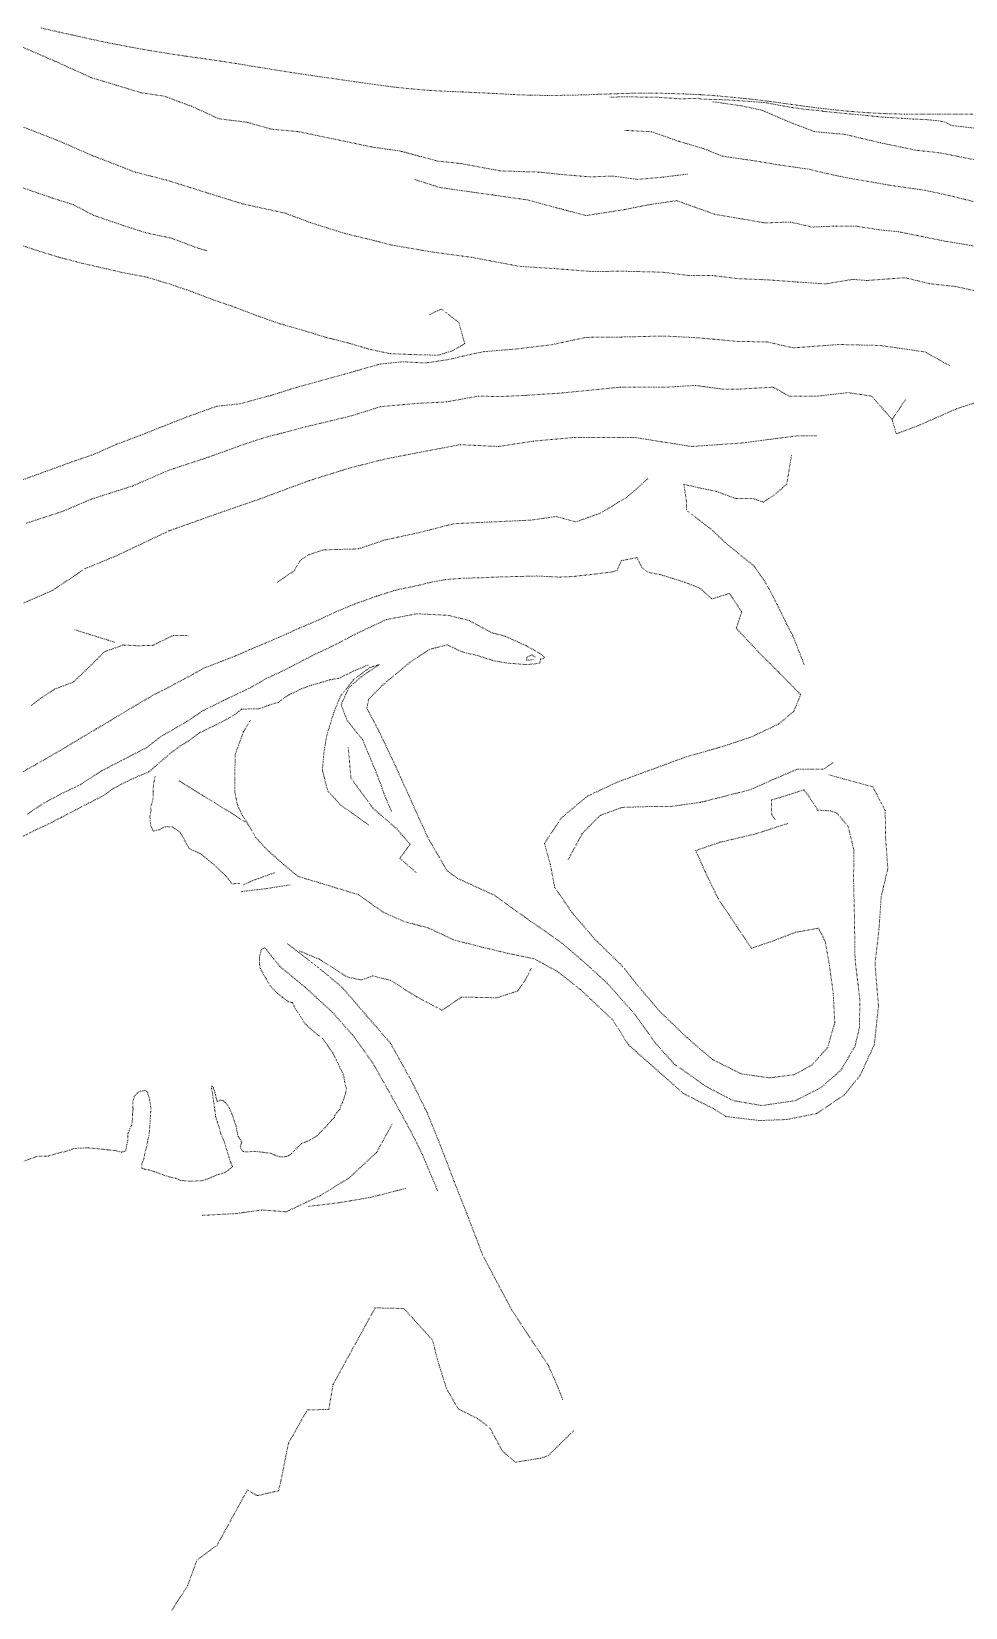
# Model space of a CAD drawing. Extents: x 682410 to 689460, y 7661803 to 7669124.
# Drawn here: x 685848.6 to 686108.4, y 7665104.4 to 7665543 of the extents above; entities that cross this region are included whole.
import ezdxf

# ---------------------------------------------------------------- set-up
doc = ezdxf.new("R2010")
doc.units = 0
doc.header["$MEASUREMENT"] = 0
doc.linetypes.add('DOT', pattern=[0.25, 0, -0.25])
doc.layers.add('02 TOE_Line', color=1, linetype='DOT', lineweight=20)

msp = doc.modelspace()

# ---------------------------------------------------------------- linework, layer by layer
at = {"layer": '02 TOE_Line'}
for points in [[(686110.5, 7665520.03, 4078.94), (686105.76, 7665519.99, 4079.36), (686101.01, 7665519.96, 4079.79), (686096.23, 7665519.97, 4080.22), (686091.45, 7665520.01, 4080.69), (686086.66, 7665520.12, 4081.16), (686081.84, 7665520.36, 4081.61), (686077.04, 7665520.71, 4082.13), (686072.28, 7665521.16, 4082.71), (686067.55, 7665521.7, 4083.25), (686062.84, 7665522.31, 4083.76), (686058.13, 7665522.96, 4084.22), (686053.44, 7665523.61, 4084.71), (686048.75, 7665524.18, 4085.27), (686044.08, 7665524.66, 4085.84), (686039.4, 7665525.09, 4086.36), (686034.72, 7665525.42, 4086.83), (686030.01, 7665525.63, 4087.31), (686025.3, 7665525.78, 4087.83), (686020.59, 7665525.84, 4088.3), (686015.85, 7665525.82, 4088.73), (686011.1, 7665525.68, 4089.19), (686006.34, 7665525.52, 4089.66), (686001.54, 7665525.35, 4090.13), (685996.76, 7665525.24, 4090.62), (685992.01, 7665525.21, 4091.09), (685987.26, 7665525.28, 4091.56), (685982.54, 7665525.46, 4092.04), (685977.85, 7665525.72, 4092.51), (685973.17, 7665525.96, 4092.98), (685968.5, 7665526.17, 4093.43), (685963.81, 7665526.36, 4093.87), (685959.05, 7665526.63, 4094.28), (685954.27, 7665527.03, 4094.68), (685949.48, 7665527.52, 4095.09), (685944.69, 7665528.16, 4095.47), (685939.89, 7665528.84, 4095.88), (685935.11, 7665529.53, 4096.29), (685930.3, 7665530.22, 4096.72), (685925.49, 7665530.9, 4097.15), (685920.66, 7665531.63, 4097.6), (685915.81, 7665532.4, 4098.05), (685910.94, 7665533.19, 4098.49), (685906.05, 7665534, 4098.91), (685901.17, 7665534.76, 4099.34), (685896.23, 7665535.47, 4099.75), (685891.23, 7665536.17, 4100.15), (685886.21, 7665536.93, 4100.59), (685881.16, 7665537.76, 4101.03), (685876.12, 7665538.66, 4101.47), (685871.07, 7665539.63, 4101.95), (685866.02, 7665540.67, 4102.4), (685861, 7665541.78, 4102.87), (685855.98, 7665542.9, 4103.36), (685850.98, 7665544.04, 4103.84)], [(685842.71, 7665540.12, 4110.26), (685855.38, 7665534.62, 4110.54), (685865.18, 7665530.16, 4109.99), (685879.12, 7665525.94, 4110.84), (685885.41, 7665525.02, 4110.63), (685893.1, 7665522.19, 4110.45), (685900.72, 7665518.71, 4110.6), (685908.6, 7665517.74, 4110.52), (685915.19, 7665515.83, 4110.64), (685922.89, 7665515.12, 4110.38), (685943.57, 7665510.8, 4110.71), (685951.11, 7665509.74, 4110.37), (685961.46, 7665506.95, 4110.9), (685968.05, 7665506.24, 4110.94), (685979.07, 7665504.2, 4111.02), (685989.66, 7665503.88, 4110.77), (685996.37, 7665503.17, 4110.71), (686004.1, 7665502.54, 4110.82), (686010.27, 7665502.77, 4110.83), (686017.19, 7665501.84, 4110.74), (686024.39, 7665502.47, 4111.05), (686031.1, 7665503.33, 4110.96)], [(686112.27, 7665515.97, 4080.66), (686104.68, 7665516.81, 4080.62), (686102.49, 7665517.89, 4080.18), (686100.79, 7665518.16, 4080.21), (686097.3, 7665518.5, 4080.3), (686093.92, 7665518.63, 4080.65), (686090.59, 7665518.84, 4080.84), (686085.04, 7665519.2, 4081.61), (686080.83, 7665519.64, 4081.99), (686076.82, 7665520, 4082.35), (686068.74, 7665520.79, 4083.09), (686068.68, 7665520.88, 4083.09), (686063.81, 7665521.34, 4083.66), (686059.57, 7665521.94, 4084.2), (686052.94, 7665523.17, 4084.9), (686048.81, 7665523.5, 4085.28), (686041.73, 7665524, 4086.19), (686034.7, 7665524.19, 4086.88), (686034.14, 7665524.42, 4086.99), (686029.19, 7665524.26, 4088.23), (686022.87, 7665524.69, 4089.12), (686016.57, 7665524.78, 4089.55), (686009.26, 7665524.77, 4090.02)], [(686038.09, 7665523.47, 4087.54), (686046.15, 7665522.3, 4086.9), (686051.84, 7665521.09, 4087.07), (686059.95, 7665517.59, 4086.48), (686066.4, 7665515.14, 4086.3), (686075.03, 7665514.34, 4086.12), (686084.78, 7665512.02, 4086.2), (686094.61, 7665509.97, 4086.26), (686101.05, 7665509.27, 4086.04), (686106.4, 7665508.22, 4086.1), (686110.9, 7665507.32, 4086.15)], [(686114.06, 7665470.2, 4130.26), (686105.58, 7665472.04, 4130.3), (686098.48, 7665472.81, 4130.19), (686091.59, 7665474.48, 4130.03), (686080.9, 7665473.7, 4129.58), (686077.08, 7665474.01, 4129.52), (686069.51, 7665472.76, 4129.51), (686061.69, 7665473.28, 4129.28), (686053.56, 7665473.87, 4129.33), (686044.82, 7665474.23, 4129.39), (686038.02, 7665475.09, 4129.35), (686031.41, 7665475.09, 4129.36), (686023.78, 7665476.05, 4129.4), (686023.77, 7665476.02, 4129.4), (686014.1, 7665476.26, 4129.15), (686004.02, 7665476.24, 4129.35), (685994.05, 7665477.01, 4129.8), (685984.22, 7665477.65, 4129.81), (685970.95, 7665480.17, 4129.83), (685960.47, 7665481.56, 4130.08), (685948.47, 7665483.61, 4130.28), (685943.84, 7665484.83, 4130.34), (685935.62, 7665486.82, 4130.53), (685926.07, 7665489.84, 4130.64), (685919.16, 7665492.42, 4130.17), (685907.27, 7665495.04, 4130.05), (685897.6, 7665498.04, 4129.99), (685886.07, 7665501.66, 4130.11), (685877.44, 7665503.84, 4130.22), (685865.54, 7665508.44, 4129.99), (685855.61, 7665512.77, 4130.03), (685841.57, 7665518.23, 4130.32)], [(685897.33, 7665482, 4144.75), (685895.02, 7665482.64, 4144.88), (685887.59, 7665485.44, 4144.89), (685880.24, 7665487.02, 4144.89), (685873.94, 7665489.04, 4144.89), (685865.8, 7665491.85, 4144.89), (685860.11, 7665494.83, 4144.89), (685854.25, 7665496.68, 4144.89), (685846.63, 7665499.31, 4144.89), (685840.07, 7665501.59, 4144.9), (685834.73, 7665502.56, 4144.9), (685830.88, 7665504.4, 4144.9), (685825.8, 7665506.16, 4144.9), (685820.03, 7665507.74, 4144.9), (685814.78, 7665509.76, 4144.9), (685810.31, 7665511.69, 4144.9), (685805.41, 7665513.09, 4144.9), (685801.65, 7665514.5, 4144.9)], [(686013.63, 7665515.49, 4101), (686021.09, 7665515.09, 4100.96), (686028.83, 7665512.39, 4100.99), (686035.49, 7665510.42, 4100.91), (686040.88, 7665508.28, 4100.8), (686049.27, 7665507.08, 4100.76), (686056.62, 7665505.86, 4100.47), (686065.22, 7665504.62, 4100.36), (686067.61, 7665503.98, 4100.36), (686074.56, 7665502.44, 4100.3), (686087.24, 7665500.24, 4100.3), (686097.43, 7665498.76, 4100.01), (686105.06, 7665497.08, 4099.84), (686119.69, 7665493.34, 4099.78)], [(686156.45, 7665464.43, 4116.8), (686149.7, 7665472.65, 4116.49), (686144.26, 7665470.99, 4116.42), (686131.55, 7665478.76, 4115.47), (686123.92, 7665481.08, 4115.42), (686108.71, 7665483.66, 4115.38), (686103.01, 7665484.58, 4115.16), (686089.81, 7665487.27, 4115.1), (686084.59, 7665487.79, 4114.98), (686078.19, 7665488.79, 4114.87), (686071.74, 7665488.81, 4114.88), (686065.74, 7665488.57, 4114.89), (686059.75, 7665489.96, 4114.9), (686052.59, 7665489.73, 4114.91), (686046.31, 7665490.82, 4114.92), (686038.6, 7665492.14, 4114.57), (686028.08, 7665495.93, 4114.49), (686020.04, 7665494.74, 4114.55), (686013.6, 7665493.44, 4114.49), (686002.79, 7665491.77, 4113.97), (685986.46, 7665496.14, 4113.82), (685976.87, 7665497.5, 4113.87), (685962.3, 7665499.55, 4114.45), (685955.25, 7665501.78, 4114.63)], [(685959.4, 7665464.28, 4146.78), (685962.68, 7665465.73, 4145.03), (685967.42, 7665462.08, 4145.06), (685969.08, 7665456.12, 4145.17), (685965.8, 7665454.18, 4146.81), (685961.75, 7665452.9, 4146.83), (685953.78, 7665453.11, 4147.14), (685948.33, 7665453.34, 4147.3), (685942.43, 7665454.6, 4147.48), (685936.45, 7665456.38, 4147.51), (685930.11, 7665457.97, 4147.65), (685924.02, 7665459.84, 4147.72), (685917.64, 7665461.67, 4147.73), (685911.26, 7665463.9, 4147.76), (685905.24, 7665466.23, 4147.9), (685899.31, 7665468.26, 4148.09), (685893.54, 7665470.45, 4148.14), (685887.24, 7665472.64, 4148.23), (685880.65, 7665474.62, 4148.27), (685874.4, 7665475.8, 4148.38), (685868.22, 7665477.22, 4148.55), (685862.13, 7665478.61, 4148.66), (685855.91, 7665480.25, 4148.88), (685849.86, 7665482.13, 4149), (685844.15, 7665484, 4149.04)], [(686103.96, 7665450.01, 4145.7), (686097.22, 7665453.8, 4145.45), (686084.75, 7665455.62, 4145.08), (686073.18, 7665455.88, 4145.12), (686060.53, 7665454.95, 4145.15), (686053, 7665456.66, 4144.95), (686045.68, 7665456.69, 4144.72), (686033.82, 7665457.76, 4144.71), (686024.41, 7665458.25, 4144.81), (686012.74, 7665457.97, 4145.02), (686002.85, 7665457.87, 4145.16), (685993.2, 7665455.81, 4145.43), (685983.53, 7665454.65, 4145.38), (685974.53, 7665453.9, 4145.43), (685969.8, 7665452.93, 4145.48), (685964.67, 7665451.71, 4146.76), (685958.17, 7665450.74, 4146.98), (685951.93, 7665451.09, 4146.99), (685945.54, 7665450.45, 4147.41), (685937.37, 7665448.11, 4147.6), (685931, 7665446.33, 4147.52), (685922.33, 7665443.97, 4147.87), (685915.03, 7665441.67, 4147.98), (685906.64, 7665439.4, 4148.11), (685900.08, 7665438.69, 4148.43), (685892.12, 7665435.85, 4148.68), (685884.85, 7665433, 4148.77), (685878.82, 7665430.58, 4148.86), (685872.23, 7665428.12, 4148.76), (685865.79, 7665425.27, 4149.19), (685859.77, 7665423.2, 4149.1), (685852.34, 7665420.5, 4149.14), (685846.18, 7665418.26, 4149.05)], [(686129.25, 7665459, 4132.55), (686132.5, 7665444.5, 4130.32), (686126.5, 7665444, 4134.73), (686118.44, 7665442, 4140.39), (686105.94, 7665438, 4149.91), (686095.75, 7665433.5, 4157.17), (686089.19, 7665431, 4161.65), (686088, 7665435, 4160.65)], [(686091.69, 7665440.5, 4160.69), (686088, 7665435, 4160.65), (686082.38, 7665441.5, 4160.88), (686075.75, 7665442.5, 4160.12), (686067.12, 7665441.5, 4159.69), (686059.38, 7665441.5, 4159.45), (686054.94, 7665444, 4159.01), (686045.75, 7665443.5, 4159.31), (686040.69, 7665443.5, 4159.11), (686033.19, 7665444.5, 4159.13), (686025.13, 7665444, 4159.32), (686012.37, 7665444, 4159.38), (685995.6, 7665442.34, 4158.97), (685985.94, 7665441.73, 4159.05), (685978.97, 7665441.39, 4159.09), (685972.83, 7665441.52, 4159.2), (685964.01, 7665439.91, 4159.18), (685955.94, 7665439.5, 4159.04), (685945.58, 7665438.57, 4159.27), (685937.5, 7665436, 4159.77), (685924.75, 7665432.95, 4159.44), (685913.53, 7665430, 4159.83), (685908.81, 7665428.5, 4160.05), (685897.69, 7665424.5, 4160.74), (685887, 7665421, 4160.13), (685876.63, 7665416.5, 4160.19), (685865.25, 7665412.86, 4160.4), (685857.18, 7665409.43, 4160.26), (685847.06, 7665406.14, 4160.52)], [(686067, 7665430.5, 4172.69), (686061.81, 7665430.5, 4172.34), (686046.5, 7665428.5, 4172.03), (686032.19, 7665427.5, 4171.73), (686016.5, 7665430, 4171.97), (685999.56, 7665430, 4171.92), (685988.25, 7665429, 4172.01), (685978.5, 7665427.5, 4172.1), (685967.81, 7665428, 4172.19), (685957.19, 7665426, 4172.32), (685946.88, 7665424, 4172.54), (685937.06, 7665421.5, 4172.69), (685925.81, 7665418, 4172.71), (685912.38, 7665413, 4172.23), (685900.81, 7665409, 4172.35), (685886.75, 7665404, 4172.33), (685872, 7665397, 4172.27), (685863.44, 7665393.5, 4172.6), (685854.5, 7665387.5, 4172.51), (685845.31, 7665383.5, 4173.56)], [(686060, 7665425, 4177.67), (686058.69, 7665417, 4181.2), (686055.19, 7665414, 4184.08), (686052.25, 7665412, 4185.5), (686049.31, 7665413, 4187.24), (686044.5, 7665413, 4187.35), (686039.19, 7665415, 4189.43), (686034.19, 7665416, 4191.2), (686030.06, 7665417, 4192.24), (686030.75, 7665412.5, 4193.07), (686030.85, 7665409.72, 4193.74), (686037.55, 7665404.58, 4193.1), (686042.15, 7665400.24, 4193.06), (686049.63, 7665394.19, 4192.49), (686052.44, 7665390.16, 4192.8), (686053.71, 7665387.96, 4192.96), (686056.04, 7665383.5, 4193.47), (686058.71, 7665377.99, 4194.38), (686060.3, 7665375.03, 4195.01), (686063.62, 7665366.6, 4200.66)], [(686020, 7665418.5, 4184.94), (686014.38, 7665413.5, 4185.15), (686006.94, 7665409, 4185.24), (686000, 7665406.5, 4184.76), (685994.5, 7665408, 4184.4), (685987.5, 7665407, 4184.57), (685976.56, 7665406.5, 4184.73), (685966.06, 7665406, 4185), (685956.25, 7665403.5, 4185.22), (685946.94, 7665401.5, 4185.08), (685939.5, 7665399, 4185.26), (685929.75, 7665398.72, 4185.53), (685925.7, 7665397.37, 4185.79), (685923.39, 7665395.9, 4185.58), (685921.62, 7665392.91, 4186.02), (685916.9, 7665389.68, 4186.25)], [(685845.34, 7665336.48, 4182.94), (685849.63, 7665338.93, 4183.42), (685853.8, 7665341.3, 4183.79), (685857.7, 7665343.55, 4184.22), (685861.66, 7665345.99, 4184.66), (685866.67, 7665348.96, 4185.4), (685870.44, 7665351.16, 4185.75), (685874.35, 7665353.55, 4186.25), (685878.57, 7665356.04, 4186.69), (685882.32, 7665358.25, 4187.07), (685886.49, 7665360.37, 4187.53), (685890.8, 7665362.69, 4188.04), (685893.66, 7665364.19, 4188.42), (685896.59, 7665365.87, 4188.71), (685901.35, 7665367.65, 4189.48), (685905.3, 7665369.21, 4189.87), (685909.3, 7665370.98, 4190.38), (685913.62, 7665372.76, 4190.86), (685919.53, 7665375.32, 4191.58), (685923.14, 7665376.99, 4191.93), (685928.5, 7665379.23, 4192.58), (685932.16, 7665381.01, 4192.83), (685938.5, 7665383.67, 4193.82), (685944.64, 7665385.86, 4194.63), (685949.9, 7665387.53, 4195.22), (685955.79, 7665388.76, 4195.95), (685959.78, 7665389.73, 4196.35), (685963.75, 7665390.44, 4196.84), (685968.66, 7665390.85, 4197.38), (685972.92, 7665390.93, 4197.71), (685978.9, 7665391.2, 4198.38), (685984.78, 7665391.33, 4198.93), (685988.97, 7665391.46, 4199.16), (685995.34, 7665391.15, 4199.63), (685999.17, 7665391.31, 4199.79), (686005.37, 7665392, 4200.24), (686010.07, 7665392.58, 4200.5), (686011.47, 7665393, 4200.44), (686012.7, 7665395.74, 4200.47), (686017.05, 7665396.56, 4199.88), (686018.34, 7665393.85, 4200.13), (686020.06, 7665392.51, 4200.13), (686023.79, 7665391.77, 4200.13), (686030.33, 7665389.7, 4200.12), (686034.52, 7665388.08, 4200.1), (686037.86, 7665385.07, 4200.06), (686042.75, 7665386.6, 4200.03), (686046.17, 7665381.51, 4199.98), (686044.64, 7665376.89, 4200.04), (686051.34, 7665369.77, 4200), (686056.47, 7665364.67, 4200.07), (686062.57, 7665358.43, 4200.13), (686060.64, 7665353.75, 4200.22), (686056.36, 7665350.21, 4199.88), (686049.05, 7665346.75, 4199.82), (686041.13, 7665344.08, 4199.67), (686030.69, 7665341.12, 4199.85), (686022.24, 7665338.01, 4200.01), (686011.67, 7665334.12, 4200.22), (686003.27, 7665330.21, 4200.23), (685995.98, 7665324.13, 4200.35), (685991.3, 7665317.05, 4200.53), (685992.92, 7665311.17, 4200.49), (685994.11, 7665304.82, 4200.54), (685998.94, 7665297.79, 4200.82), (686005.33, 7665290.32, 4201.38), (686013.02, 7665282.8, 4202.02), (686018.28, 7665276.22, 4202.6), (686023.37, 7665270.27, 4203.21), (686031, 7665262.89, 4204.12), (686038, 7665256.92, 4205.23), (686046.02, 7665252.89, 4206.01), (686053.94, 7665251.77, 4206.68), (686060.83, 7665252.68, 4207.21), (686065.68, 7665255.33, 4207.9), (686070.08, 7665260.23, 4208.75), (686072.06, 7665267.13, 4209.75), (686071.63, 7665275.28, 4210.77), (686070.56, 7665283.17, 4211.8), (686069.41, 7665289.67, 4212.59), (686067.73, 7665293.08, 4213.22), (686067.55, 7665293.42, 4213.31), (686061.18, 7665292.29, 4213.65), (686054.72, 7665289.84, 4213.32), (686048.85, 7665287.83, 4213.38), (686044.01, 7665295.09, 4213.53), (686039.66, 7665301.56, 4213.78), (686035.96, 7665309.17, 4213.92), (686033.39, 7665315.04, 4214.04), (686040.12, 7665317.33, 4213.65), (686050.2, 7665319.73, 4213.92), (686059.12, 7665322.62, 4213.89)], [(686055.49, 7665323.7, 4212.81), (686054.51, 7665325.02, 4212.76), (686054.41, 7665329.11, 4212.86), (686056.59, 7665329.71, 4212.6), (686063.44, 7665331.93, 4212.6), (686064.58, 7665330.54, 4212.91), (686066.71, 7665327.27, 4214.43), (686067.29, 7665326.28, 4214.02), (686070.89, 7665326.08, 4213.82), (686072.68, 7665325.46, 4213.92), (686075.77, 7665321.76, 4213.88), (686077.37, 7665315.15, 4213.78), (686077.29, 7665306.79, 4213.7), (686077.53, 7665296.47, 4213.12), (686077.7, 7665284.76, 4211.77), (686079.02, 7665273.64, 4210.76), (686078.94, 7665265.87, 4209.9), (686077.7, 7665260.64, 4209.27), (686073.81, 7665253.96, 4208.44), (686068.23, 7665249.08, 4207.92), (686061.12, 7665245.44, 4207.39), (686051.75, 7665244.06, 4206.96), (686043.77, 7665245.45, 4206.5), (686036.12, 7665249.43, 4205.73), (686027.29, 7665255.73, 4204.54), (686022.16, 7665261.44, 4203.86), (686016.46, 7665269.41, 4202.92), (686008.73, 7665278.13, 4202.07), (686002.22, 7665284.08, 4201.65), (685995.83, 7665289.51, 4201.27), (685985.61, 7665296.66, 4200.68), (685977.36, 7665302.58, 4200.74), (685967.12, 7665307.29, 4200.73), (685964.22, 7665309.36, 4200.7), (685958.89, 7665318.54, 4200.48), (685954.29, 7665328.67, 4200.2), (685949.77, 7665338.7, 4200.03), (685945.16, 7665348.39, 4200.22), (685941.87, 7665354.63, 4200.21), (685942.34, 7665357.14, 4200.25), (685946.29, 7665361.11, 4200.17), (685954.06, 7665367.62, 4200.14), (685959.39, 7665371.05, 4200.04), (685964.23, 7665372.3, 4200.16), (685968.35, 7665370.31, 4200.36), (685972.51, 7665369.34, 4200.27), (685977.29, 7665367.85, 4200.3), (685981.13, 7665367.19, 4200.14), (685986.29, 7665366.8, 4200.25), (685988.03, 7665366.95, 4200.19), (685989.84, 7665367.16, 4200.18), (685990.2, 7665367.76, 4200.51), (685990.2, 7665368.35, 4200.52), (685990.95, 7665368.39, 4200.42), (685991.29, 7665368.84, 4200.21), (685990.02, 7665369.9, 4199.71), (685986.28, 7665372, 4199.33), (685980.36, 7665374.68, 4198.91), (685976.68, 7665375.64, 4198.39), (685970.3, 7665379.07, 4197.56), (685964.56, 7665380.5, 4196.48), (685955.79, 7665380.94, 4195.57), (685947.29, 7665379.33, 4194.56), (685939.22, 7665375.56, 4193.59), (685932.12, 7665371.85, 4193.14), (685927.14, 7665369.53, 4191.8), (685919.44, 7665365.53, 4191.29), (685913.78, 7665362.84, 4190.33), (685909.44, 7665360.36, 4189.53), (685902.01, 7665356.82, 4188.89), (685896.25, 7665353.96, 4188.07), (685891.71, 7665350.93, 4187.17), (685884.42, 7665346.71, 4186.62), (685880.49, 7665343.63, 4186.01), (685876.18, 7665341.44, 4185.6), (685868.06, 7665337.21, 4184.7), (685862.06, 7665333.34, 4184.2), (685857, 7665330.93, 4183.61), (685851.83, 7665328.16, 4183.04), (685847.28, 7665325.09, 4182.59)], [(685892.1, 7665374.84, 4186.08), (685888.03, 7665374.94, 4184.25), (685882.2, 7665372.12, 4183.99), (685877.97, 7665372.04, 4183.47), (685874.09, 7665372.25, 4181.17), (685868.87, 7665370.39, 4180.91), (685864.48, 7665366.03, 4180.69), (685860.27, 7665361.99, 4180.82), (685854.96, 7665359.94, 4180.11), (685851.72, 7665357.83, 4178.83), (685848.44, 7665355.36, 4178)], [(685871.75, 7665373, 4180.63), (685860.56, 7665376.5, 4180.71)], [(685988.1, 7665368.19, 4200.47), (685986.31, 7665368, 4200.45), (685986.37, 7665368.86, 4200.45), (685987.77, 7665369.51, 4200.66), (685988.86, 7665368.79, 4200.62)], [(685846.1, 7665318.98, 4181.82), (685849.6, 7665320.73, 4182.12), (685853.08, 7665322.34, 4182.53), (685857.03, 7665324.36, 4182.96), (685860.92, 7665326.41, 4182.74), (685864.52, 7665328.28, 4182.36), (685868.54, 7665330.3, 4182.65), (685871.45, 7665332.38, 4183.45), (685874.82, 7665334.15, 4183.54), (685878.06, 7665335.63, 4183.86), (685881.2, 7665336.93, 4184.21), (685882.42, 7665338.02, 4184.17), (685885.64, 7665340.75, 4184.88), (685887.61, 7665342.4, 4185.54), (685889.92, 7665344.14, 4185.67), (685892.11, 7665345.5, 4186.46), (685895.37, 7665347.86, 4187.48), (685898.49, 7665349.35, 4188.4), (685902.64, 7665351.45, 4189.12), (685905.24, 7665352.97, 4189.27), (685906.95, 7665354.37, 4189.63), (685908.84, 7665354.45, 4190.75), (685911.97, 7665354.53, 4191.74), (685914.45, 7665355.44, 4193.22), (685917.25, 7665356.29, 4194.77), (685918.89, 7665357.57, 4195.45), (685920.28, 7665358.42, 4195.72), (685923.71, 7665360.07, 4196.35), (685926.45, 7665361.07, 4197.15), (685928.24, 7665361.54, 4197.75), (685931.51, 7665362.52, 4199.08), (685934.09, 7665362.99, 4199.39), (685938.25, 7665365.03, 4199.72), (685942.19, 7665366.66, 4200.07)], [(685942.44, 7665322.15, 4201.65), (685934.66, 7665327.61, 4200.46), (685931.02, 7665331.59, 4199.68), (685929.49, 7665337.36, 4199.95), (685929.89, 7665342.11, 4200.03), (685930.68, 7665347, 4199.91), (685932.67, 7665353.49, 4200.13), (685934.49, 7665357.98, 4199.86), (685938.09, 7665362.58, 4199.94), (685942.74, 7665365.98, 4200.22), (685945.33, 7665366.81, 4200.38), (685940.25, 7665363.38, 4200.08), (685936.84, 7665360.34, 4199.97), (685934.7, 7665355.6, 4199.92), (685936.36, 7665351.29, 4200.24), (685940.63, 7665345.95, 4200.46), (685944.26, 7665337.28, 4200.05), (685945.82, 7665333.2, 4200.14), (685946.62, 7665330.89, 4200.2), (685948.79, 7665325.71, 4200.11)], [(685909.4, 7665351.23, 4190.14), (685907.51, 7665348.1, 4184.38), (685905.26, 7665341.88, 4183.08), (685905.12, 7665337.22, 4182.42), (685905.12, 7665331.29, 4181.56), (685905.82, 7665327.76, 4181.42), (685907.23, 7665324.8, 4181.5), (685908.78, 7665322.4, 4181.83), (685911.03, 7665318.59, 4182.96), (685914.13, 7665315.2, 4183.27), (685918.77, 7665311.1, 4183.71), (685922.72, 7665307.85, 4183.66), (685933.39, 7665304.62, 4188.41), (685939.45, 7665302.79, 4189.16), (685946.62, 7665297.75, 4190.05), (685952.43, 7665295.23, 4191.26), (685959.01, 7665293.48, 4192.75), (685965.98, 7665290.19, 4193.38), (685974.31, 7665288.06, 4194.61), (685980.99, 7665286.45, 4195.98), (685988.46, 7665284.91, 4197.97), (685994.82, 7665281.4, 4198.45), (686001.3, 7665276.33, 4199.12), (686010.26, 7665267.9, 4200.66), (686014.67, 7665260.93, 4200.79), (686029.91, 7665247.46, 4203.83), (686033.54, 7665245.59, 4204.1), (686038.32, 7665243.21, 4205.04), (686041.71, 7665241.02, 4205.36), (686051.08, 7665239.89, 4205.63), (686058.69, 7665240.17, 4205.9), (686067.03, 7665241.85, 4205.55), (686074.79, 7665247.08, 4206.4), (686079.13, 7665252.5, 4207.24), (686083.07, 7665261.05, 4208.54), (686084.21, 7665271.78, 4209.29), (686083.25, 7665283.54, 4210.01), (686084.36, 7665293.17, 4210.52), (686084.98, 7665302.26, 4211.16), (686086.83, 7665310.04, 4210.81), (686086.19, 7665318.61, 4210.47), (686086.1, 7665326.17, 4208.67), (686082.63, 7665332.75, 4207.79), (686074.54, 7665334.95, 4209.4), (686070.27, 7665336.17, 4209.49)], [(685936.69, 7665343.71, 4200.3), (685937.43, 7665335.24, 4200.12), (685943.55, 7665326.83, 4200.26), (685950.22, 7665321.05, 4200.4), (685953.89, 7665316.76, 4200.51), (685951.05, 7665312.91, 4200.5), (685955.73, 7665308.78, 4200.62)], [(685997.87, 7665312.52, 4202.68), (686001.8, 7665319.78, 4203.95), (686006.74, 7665324.81, 4205.74), (686012.88, 7665327.05, 4205.84), (686019.58, 7665327.26, 4206.03), (686026.56, 7665327.32, 4206.27), (686034.68, 7665328.46, 4206.61), (686041.17, 7665330.09, 4207.37), (686048.35, 7665331.92, 4207.93), (686054.92, 7665334.8, 4208.42), (686061.59, 7665337.66, 4208.53), (686068.78, 7665337.65, 4209.19), (686071.71, 7665339.57, 4209.05)], [(685882.94, 7665335.68, 4184.37), (685882.46, 7665333.27, 4184.13), (685882.41, 7665331.41, 4184.09), (685882.39, 7665329.58, 4183.93), (685881.76, 7665327.18, 4184.06), (685881.8, 7665326.29, 4184.12), (685881.49, 7665324.33, 4184.31), (685881.68, 7665322.19, 4184.1), (685882.44, 7665320.41, 4184), (685884.04, 7665320.84, 4183.29), (685885.91, 7665321.71, 4182.44), (685887.69, 7665321.64, 4182.76), (685889.87, 7665320.18, 4183.21), (685892.46, 7665315.57, 4184.75), (685895.59, 7665314.15, 4184.78), (685899.36, 7665311.07, 4184.73), (685902.54, 7665308.05, 4185.02), (685904.29, 7665305.78, 4185.15), (685906.68, 7665305.92, 4185.45)], [(685908, 7665323, 4181.55), (685903.31, 7665326, 4180.74), (685896, 7665330.5, 4179.33), (685889.5, 7665334.5, 4178.81)], [(685907.51, 7665305.5, 4184.99), (685910.82, 7665306.95, 4185.1), (685916.41, 7665308.95, 4185.71)], [(685920.54, 7665305.5, 4186.56), (685913.6, 7665304.4, 4185.65), (685906.64, 7665303.58, 4185)], [(685961.54, 7665220.36, 4174.19), (685957.3, 7665230.45, 4175.64), (685954.81, 7665235.49, 4176.5), (685952.96, 7665239.02, 4177.07), (685948.01, 7665247.93, 4178.4), (685943.72, 7665255.56, 4179.51), (685938.3, 7665263.2, 4180.52), (685932.34, 7665269.95, 4181.41), (685924.79, 7665276.91, 4182.21), (685917.6, 7665282.84, 4182.77), (685913.51, 7665287.99, 4183.37), (685912.5, 7665287.56, 4183.5), (685912, 7665285.37, 4183.68), (685911.98, 7665283.37, 4183.72), (685912.23, 7665282.18, 4183.61), (685913.85, 7665279.31, 4183.59), (685915, 7665277.35, 4183.56), (685917.09, 7665275.19, 4183.5), (685918.36, 7665274.19, 4183.64), (685920.17, 7665272.96, 4183.4), (685921.1, 7665272.74, 4183.43), (685922.05, 7665270.89, 4183.41), (685923.19, 7665269.17, 4183.34), (685924.47, 7665267.07, 4183.35), (685926.37, 7665265.25, 4183.39), (685927.79, 7665264.06, 4183.29), (685929.53, 7665262.78, 4183.32), (685931.28, 7665260.23, 4183.18), (685932.4, 7665258.66, 4183.23), (685933.69, 7665256.1, 4183.03), (685934.88, 7665253.53, 4182.98), (685935.4, 7665252.57, 4182.92), (685935.65, 7665250.78, 4182.79), (685936.18, 7665248.77, 4182.84), (685935.87, 7665247.28, 4182.71), (685935.51, 7665246.09, 4182.61), (685935.06, 7665244.91, 4182.59), (685934.64, 7665244.07, 4182.61), (685934.31, 7665242.92, 4182.6), (685933.44, 7665242.07, 4182.49), (685932.91, 7665241.26, 4182.41), (685932.81, 7665240.75, 4182.46), (685931.99, 7665240.01, 4182.43), (685931.5, 7665239.28, 4182.51), (685930.93, 7665238.69, 4182.5), (685930.22, 7665237.94, 4182.45), (685929.24, 7665236.89, 4182.59), (685928.87, 7665236.61, 4182.6), (685927.96, 7665235.59, 4182.63), (685926.5, 7665234.72, 4182.68), (685925.12, 7665234.07, 4182.52), (685923.65, 7665233.52, 4182.67), (685921.95, 7665231.78, 4182.35), (685920.92, 7665230.75, 4182.49), (685919.93, 7665230.02, 4182.51), (685918.84, 7665229.75, 4182.51), (685917.53, 7665229.82, 4182.5), (685915.98, 7665230.38, 4182.35), (685915.01, 7665230.77, 4182.23), (685913.83, 7665230.94, 4182.14), (685912.7, 7665231.09, 4182.32), (685910.56, 7665231.33, 4182.29), (685909.83, 7665231.25, 4182.26), (685908, 7665231.19, 4182.22), (685907.39, 7665231.26, 4182.21), (685906.64, 7665232.44, 4182.45), (685907.03, 7665233.89, 4182.24), (685906.08, 7665235.45, 4182.28), (685905.76, 7665236.77, 4182.31), (685905.47, 7665238.45, 4182.37), (685904.91, 7665239.95, 4182.33), (685904.26, 7665241.88, 4182.33), (685903.61, 7665243.23, 4182.41), (685903.22, 7665244.03, 4182.51), (685901.98, 7665245.35, 4182.43), (685901.08, 7665245.64, 4182.38), (685900.75, 7665245.41, 4182.41), (685900.22, 7665245.18, 4182.35), (685899.99, 7665245.97, 4182.41), (685899.7, 7665247.15, 4182.52), (685899.43, 7665248.16, 4182.54), (685899.15, 7665249, 4182.56), (685898.68, 7665249.59, 4182.52), (685898.67, 7665248.78, 4182.36), (685898.88, 7665247.79, 4182.26), (685899.03, 7665246.37, 4181.96), (685899.32, 7665244.63, 4181.69), (685899.44, 7665243.53, 4181.58), (685899.58, 7665242.72, 4181.48), (685899.74, 7665241.54, 4181.35), (685899.75, 7665241.06, 4181.32), (685900.24, 7665239.57, 4181.32), (685900.73, 7665237.99, 4181.46), (685901.18, 7665236.31, 4181.37), (685902.13, 7665234.16, 4181.49), (685902.49, 7665232.87, 4181.43), (685902.95, 7665231.44, 4181.39), (685903.5, 7665229.6, 4181.45), (685904.03, 7665228.14, 4181.42), (685904.52, 7665227.1, 4181.43), (685903.15, 7665225.9, 4181.66), (685901.64, 7665225.13, 4181.62), (685900.47, 7665224.91, 4181.59), (685899.05, 7665224.29, 4181.51), (685897.83, 7665223.75, 4181.41), (685895.91, 7665223.13, 4181.43), (685893.45, 7665223.03, 4181.43), (685892.54, 7665223.01, 4181.36), (685890.07, 7665223.25, 4181.39), (685888.59, 7665223.87, 4181.15), (685886.97, 7665224.16, 4181.25), (685884.6, 7665224.96, 4181.15), (685882.84, 7665225.64, 4181.11), (685881.07, 7665226.17, 4181.09), (685879.3, 7665226.5, 4181.19), (685879.24, 7665227.87, 4181.21), (685879.84, 7665229.35, 4181.24), (685880.14, 7665231.08, 4181.21), (685880.61, 7665232.69, 4181.16), (685880.94, 7665234.49, 4181.18), (685881.25, 7665235.81, 4181.11), (685881.35, 7665237.15, 4181.07), (685881.49, 7665238.49, 4181.14), (685881.55, 7665239.89, 4181.08), (685881.67, 7665241.3, 4181.19), (685881.71, 7665242.43, 4181.19), (685881.73, 7665243.49, 4181.29), (685881.61, 7665244.56, 4181.42), (685881.4, 7665245.84, 4181.81), (685880.8, 7665247.8, 4182.23), (685880.12, 7665248.24, 4182.25), (685879.06, 7665248.12, 4182.2), (685877.92, 7665247.53, 4182.33), (685877.08, 7665246.49, 4182.15), (685876.71, 7665244.97, 4182.11), (685876.79, 7665243.18, 4182.05), (685876.69, 7665241.97, 4181.9), (685876.59, 7665239.67, 4182.03), (685876.41, 7665238.54, 4181.92), (685875.99, 7665237.65, 4182.02), (685875.36, 7665236.2, 4181.84), (685875.35, 7665234.33, 4181.86), (685875.06, 7665233.24, 4181.76), (685874.76, 7665231.45, 4181.67), (685873.59, 7665231.08, 4181.68), (685872.02, 7665231.51, 4181.7), (685869.65, 7665231.75, 4181.71), (685866.9, 7665232.07, 4181.73), (685863.94, 7665232.29, 4181.64), (685860.3, 7665232.11, 4181.51), (685858.39, 7665231.35, 4181.42), (685856.03, 7665230.87, 4181.17), (685853.19, 7665230, 4181.05), (685850.38, 7665230.01, 4180.82), (685846.41, 7665228.59, 4180.67)], [(685996.35, 7665162.28, 4167.83), (685994.82, 7665166.12, 4167.59), (685992.37, 7665171.72, 4167.51), (685987.88, 7665178.51, 4167.84), (685982.27, 7665187.02, 4168.53), (685978.02, 7665194.99, 4170.35), (685974.1, 7665202.38, 4171.45), (685969.67, 7665213.99, 4173.12), (685966.17, 7665222.91, 4174.16), (685962.46, 7665232.6, 4175.55), (685958.69, 7665242, 4177.09), (685954.14, 7665251.16, 4178.37), (685948.4, 7665261.46, 4179.74), (685941.86, 7665268.98, 4180.77), (685934.92, 7665277.04, 4181.77), (685928.16, 7665282.63, 4182.41), (685919.82, 7665289.07, 4183.12)], [(685923.12, 7665287.09, 4185.52), (685928.67, 7665284.77, 4184.57), (685936.35, 7665279.88, 4183.7), (685940.35, 7665279.01, 4183.47), (685943.45, 7665280.14, 4185.42), (685948.48, 7665278.89, 4185.6), (685955.78, 7665274.29, 4185.25), (685962.75, 7665270.6, 4185.55), (685968.17, 7665274.2, 4189.73), (685971.27, 7665274.2, 4190.31), (685978.01, 7665274.06, 4192.03), (685983.87, 7665275.96, 4194.15), (685986.16, 7665279.35, 4195.48), (685987.59, 7665282.28, 4196.68)], [(685896, 7665213.5, 4176.04), (685905.5, 7665214, 4174.75), (685912.62, 7665215, 4174.79), (685919.38, 7665214.5, 4174.72), (685928.94, 7665219, 4176.28), (685937, 7665224, 4177.2), (685944.56, 7665231, 4177.12), (685948.94, 7665239, 4175.96)], [(685952.62, 7665221, 4174.98), (685942.88, 7665218.5, 4174.8), (685934, 7665217, 4174.65), (685925.56, 7665216, 4174.46)], [(685999.33, 7665153.5, 4164.65), (685992.27, 7665146.59, 4156.13), (685990.17, 7665145.92, 4155), (685983.17, 7665144.77, 4153.84), (685979.54, 7665147.96, 4154.96), (685976.12, 7665154.29, 4156.92), (685972.66, 7665156.95, 4155.91), (685967.28, 7665159.63, 4154.32), (685964.02, 7665165.26, 4155.07), (685961.5, 7665173.33, 4156.55), (685960.16, 7665178.76, 4157.38), (685952.17, 7665187.57, 4156.32), (685944.15, 7665187.76, 4156.7), (685932.47, 7665166.45, 4142.44), (685932.45, 7665166.44, 4142.42), (685931.27, 7665159.48, 4138.96), (685925.27, 7665159.34, 4137.47), (685920.03, 7665150.05, 4131.01), (685918.05, 7665140.11, 4125.85), (685917.3, 7665136.83, 4124.34), (685911.37, 7665135.49, 4122.93), (685908.62, 7665137.08, 4121.58), (685900.16, 7665121.64, 4112.16), (685894.59, 7665117.6, 4108.64), (685892, 7665110.44, 4104.42), (685887.28, 7665103.12, 4100.17)]]:
    msp.add_polyline3d(points, dxfattribs=at)

doc.saveas('drawing.dxf')
